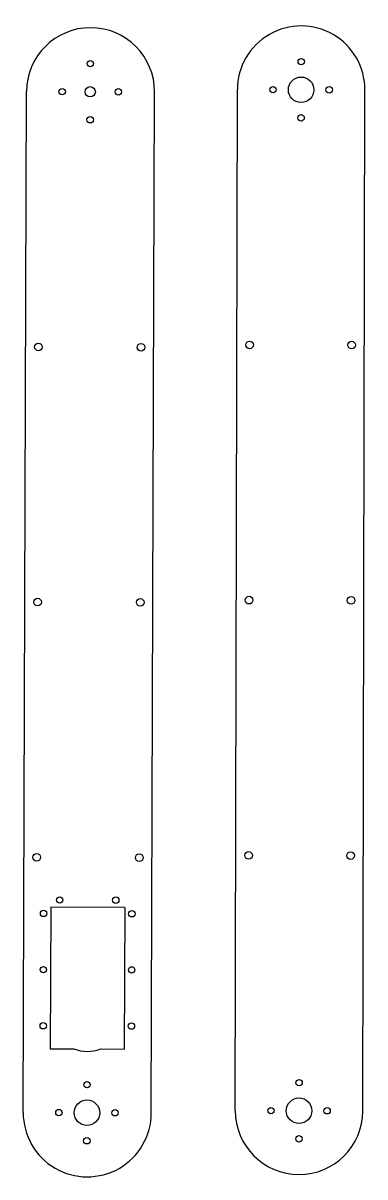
# Model space of a CAD drawing. Extents: x -25 to 109, y -25 to 427.
import ezdxf

# ---------------------------------------------------------------- set-up
doc = ezdxf.new("R2010")
doc.units = 0
doc.layers.get('0').update_dxf_attribs({"linetype": 'continuous'})

# ---------------------------------------------------------------- blocks, each defined once
blk = doc.blocks.new('BODY')
at = {"color": 0}
for p, q in [((-25, 0.08), (-23.71, 400.04)), ((25.23, -0.08), (26.52, 399.88)), ((-14.2, 80.55), (-14.38, 25.05)), ((14.8, 80.45), (-14.2, 80.55)), ((14.8, 80.45), (14.62, 24.95)), ((-14.38, 25.05), (-5.08, 25.02)), ((5.31, 24.98), (14.62, 24.95))]:
    blk.add_line(p, q, dxfattribs=at)
for centre, radius in [((1.33, 411), 1.25), ((-9.71, 400.03), 1.25), ((1.29, 400), 2), ((12.29, 399.96), 1.25), ((1.26, 389), 1.25), ((-19.03, 300.03), 1.5), ((21.2, 299.9), 1.5), ((-19.35, 200.04), 1.5), ((20.88, 199.91), 1.5), ((-19.68, 100.05), 1.5), ((20.55, 99.92), 1.5), ((-10.69, 83.33), 1.25), ((11.31, 83.26), 1.25), ((-17.01, 78.06), 1.25), ((17.59, 77.94), 1.25), ((-17.08, 56.06), 1.25), ((17.52, 55.94), 1.25), ((-17.15, 34.06), 1.25), ((17.45, 33.94), 1.25), ((0.04, 11), 1.25), ((0, 0), 5), ((-11, 0.04), 1.25), ((11, -0.04), 1.25), ((-0.04, -11), 1.25)]:
    blk.add_circle(centre, radius, dxfattribs=at)
for centre, radius, start, end in [((1.41, 399.96), 25.12, -0.1849, 179.8151), ((0.16, 38), 14, -111.9717, -68.3981), ((0.12, 0), 25.12, 179.8151, -0.1849)]:
    blk.add_arc(centre, radius, start, end, dxfattribs=at)
blk = doc.blocks.new('BODY001')
at = {"color": 0}
for p, q in [((58.15, 0.82), (58.96, 400.82)), ((108.15, 0.72), (108.96, 400.72))]:
    blk.add_line(p, q, dxfattribs=at)
for centre, radius in [((83.99, 411.77), 1.25), ((83.96, 400.77), 5), ((72.96, 400.79), 1.25), ((94.96, 400.75), 1.25), ((83.94, 389.77), 1.25), ((63.76, 300.81), 1.5), ((103.76, 300.73), 1.5), ((63.56, 200.81), 1.5), ((103.56, 200.73), 1.5), ((63.36, 100.81), 1.5), ((103.36, 100.73), 1.5), ((83.18, 11.77), 1.25), ((83.15, 0.77), 5), ((72.15, 0.79), 1.25), ((94.15, 0.75), 1.25), ((83.13, -10.23), 1.25)]:
    blk.add_circle(centre, radius, dxfattribs=at)
for centre, start, end in [((83.96, 400.77), -0.1159, 179.8841), ((83.15, 0.77), 179.8841, -0.1159)]:
    blk.add_arc(centre, 25, start, end, dxfattribs=at)

msp = doc.modelspace()

# ---------------------------------------------------------------- block references
at = {"color": 0}
for name in ['BODY', 'BODY001']:
    msp.add_blockref(name, (0, 0), dxfattribs=at)

doc.saveas('drawing.dxf')
